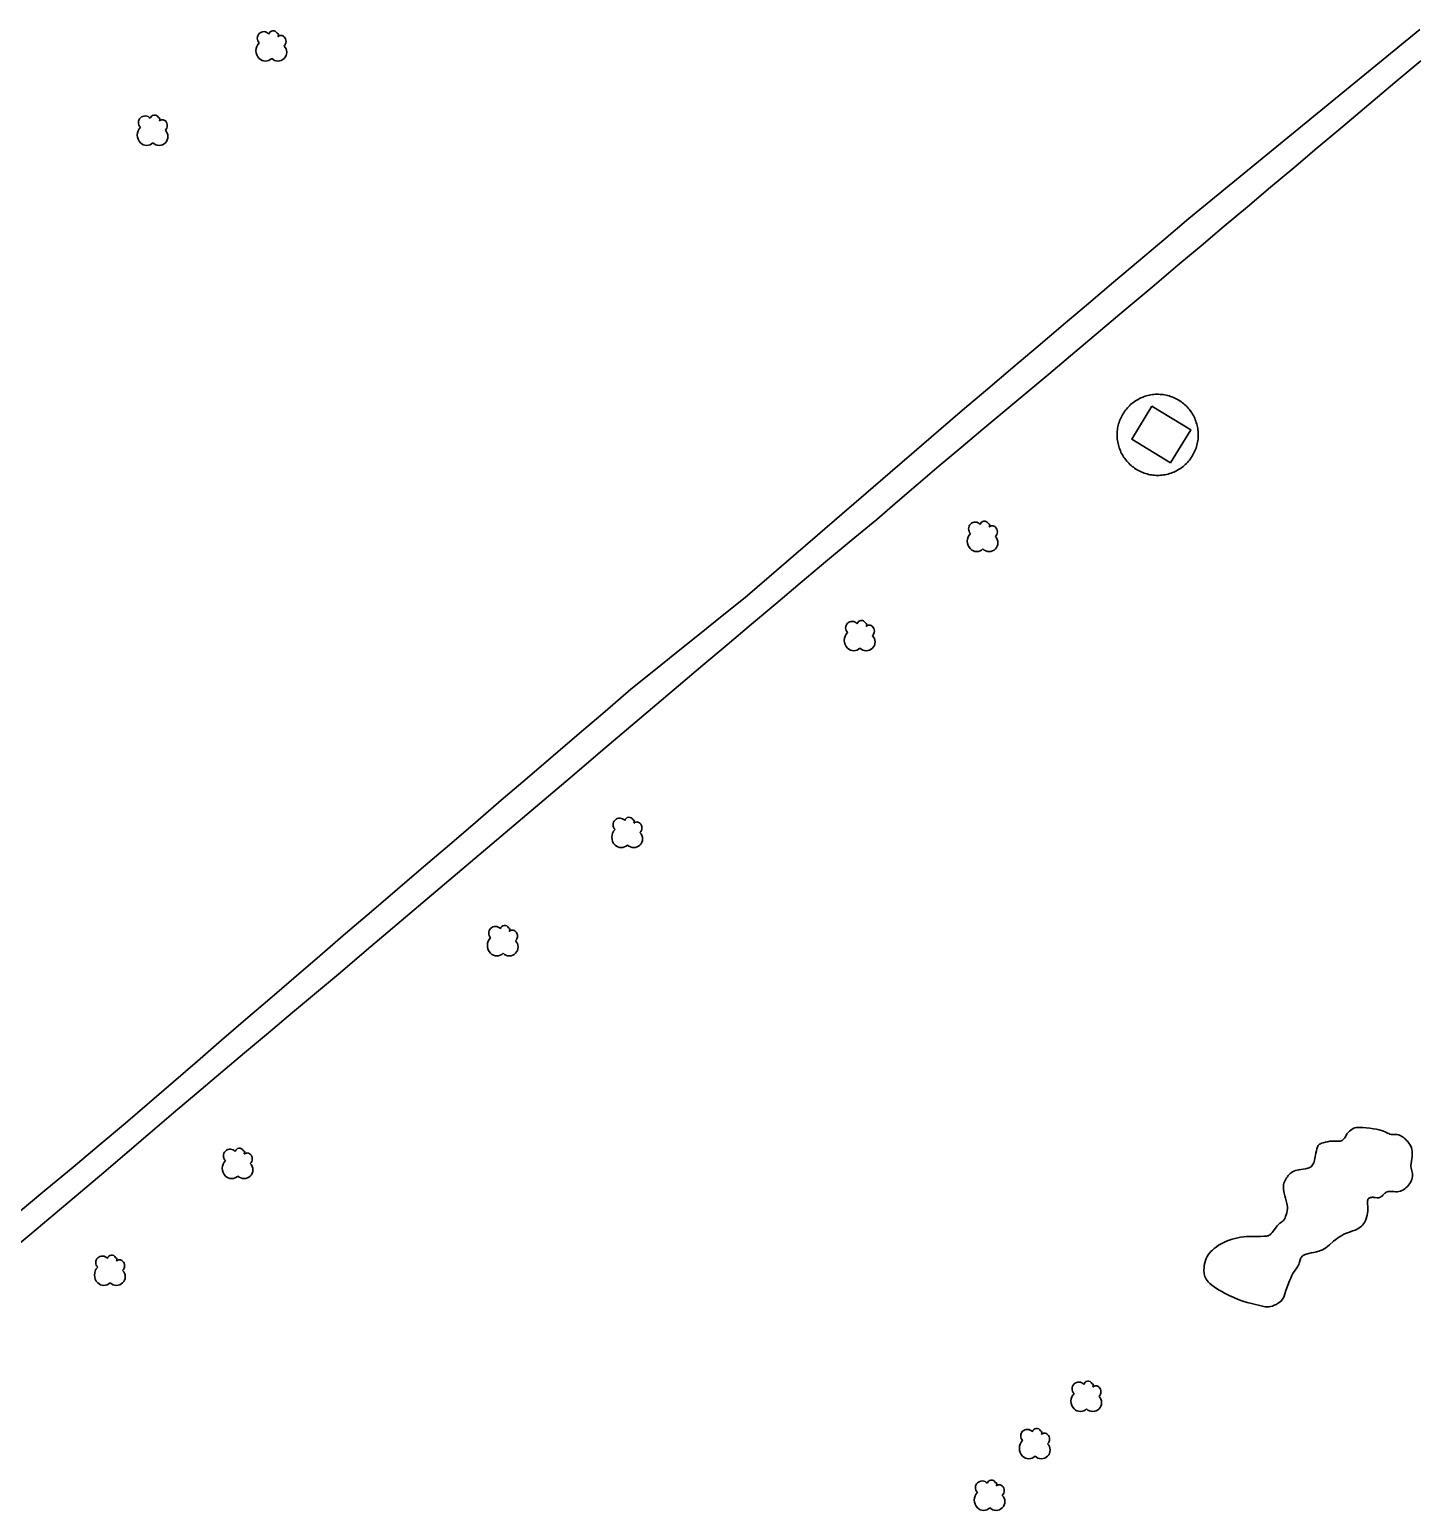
# Model space of a CAD drawing. Header units: feet. Extents: x 3174203 to 3175581, y 1715832 to 1717426.
# Drawn here: x 3174792.6 to 3174985.8, y 1716886.5 to 1717093.2 of the extents above; entities that cross this region are included whole.
import ezdxf

# ---------------------------------------------------------------- set-up
doc = ezdxf.new("R2010")
doc.units = ezdxf.units.FT
doc.header["$MEASUREMENT"] = 0
doc.layers.add('CONCRETE', color=204, linetype='Continuous', lineweight=30)
doc.layers.add('SINGLE_TREE', color=3, linetype='Continuous', lineweight=30)
doc.layers.add('MISCELLANEOUS', color=225, linetype='Continuous', lineweight=30, true_color=0x9c5f7c)
doc.layers.add('TREELINE', color=80, linetype='Continuous', lineweight=30, true_color=0x36ff17)

# ---------------------------------------------------------------- blocks, each defined once
blk = doc.blocks.new('SYM217')
at = {"layer": 'SINGLE_TREE', "ltscale": 0.25}
for centre, radius, start, end in [((-3.999317, 4.740554), 3.690935, 39.734283, 135.000043), ((1.220457, 6.480478), 2.460623, 27.885514, 165.419776), ((-2.259399, -2.219148), 6.151558, 134.999957, 225.000043), ((-3.999321, 4.74055), 3.690935, 134.999957, 225.000043), ((2.960383, 6.480475), 1.230312, 314.999957, 69.295265), ((5.570268, 3.870591), 2.460623, 44.999957, 135.000043), ((4.70031, 3.000626), 3.690935, 314.999957, 45.000043), ((3.830349, -3.08911), 4.921246, 314.999957, 45.000043), ((-3.129355, -3.089116), 4.921246, 224.999957, 315.000043), ((3.830344, -3.089116), 4.921246, 224.999957, 315.000043)]:
    blk.add_arc(centre, radius, start, end, dxfattribs=at)
blk = doc.blocks.new('SYM007')
at = {"layer": 'SINGLE_TREE', "ltscale": 0.25, "xscale": 0.5, "yscale": 0.5, "zscale": 0.5}
blk.add_blockref('SYM217', (0, 0), dxfattribs=at)

msp = doc.modelspace()

# ---------------------------------------------------------------- linework, layer by layer
at = {"layer": 'CONCRETE', "elevation": 5242.542529, "flags": 128}
msp.add_lwpolyline([(3174950.324075, 1717030.959436), (3174950.536842, 1717030.970893), (3174950.749027, 1717030.990344), (3174950.96033, 1717031.017763), (3174951.170452, 1717031.053111), (3174951.379096, 1717031.096338), (3174951.585966, 1717031.147382), (3174951.79077, 1717031.206171), (3174951.993218, 1717031.272623), (3174952.193023, 1717031.346643), (3174952.389902, 1717031.428125), (3174952.583577, 1717031.516956), (3174952.773773, 1717031.613009), (3174952.960222, 1717031.716149), (3174953.142659, 1717031.826228), (3174953.320827, 1717031.943092), (3174953.494472, 1717032.066575), (3174953.66335, 1717032.196503), (3174953.827221, 1717032.33269), (3174953.985854, 1717032.474946), (3174954.139023, 1717032.623067), (3174954.286512, 1717032.776846), (3174954.428113, 1717032.936063), (3174954.563624, 1717033.100494), (3174954.692854, 1717033.269906), (3174954.815621, 1717033.444059), (3174954.93175, 1717033.622706), (3174955.041076, 1717033.805596), (3174955.143447, 1717033.992468), (3174955.238715, 1717034.183058), (3174955.326747, 1717034.377098), (3174955.407418, 1717034.574311), (3174955.480613, 1717034.774419), (3174955.54623, 1717034.977139), (3174955.604175, 1717035.182183), (3174955.654367, 1717035.389262), (3174955.696733, 1717035.598082), (3174955.731215, 1717035.808349), (3174955.757763, 1717036.019763), (3174955.77634, 1717036.232026), (3174955.786919, 1717036.444838), (3174955.789487, 1717036.657898), (3174955.784038, 1717036.870903), (3174955.770581, 1717037.083552), (3174955.749134, 1717037.295545), (3174955.719729, 1717037.506581), (3174955.682406, 1717037.716361), (3174955.637219, 1717037.924589), (3174955.584231, 1717038.130971), (3174955.523518, 1717038.335212), (3174955.455165, 1717038.537026), (3174955.379269, 1717038.736126), (3174955.295938, 1717038.93223), (3174955.20529, 1717039.125061), (3174955.107452, 1717039.314345), (3174955.002564, 1717039.499815), (3174954.890773, 1717039.681209), (3174954.772238, 1717039.85827), (3174954.647127, 1717040.030746), (3174954.515617, 1717040.198394), (3174954.377894, 1717040.360977), (3174954.234153, 1717040.518265), (3174954.084597, 1717040.670034), (3174953.929438, 1717040.81607), (3174953.768896, 1717040.956167), (3174953.603198, 1717041.090126), (3174953.432578, 1717041.217757), (3174953.257278, 1717041.33888), (3174953.077546, 1717041.453323), (3174952.893637, 1717041.560925), (3174952.70581, 1717041.661533), (3174952.514332, 1717041.755004), (3174952.319473, 1717041.841207), (3174952.12151, 1717041.92002), (3174951.920722, 1717041.99133), (3174951.717394, 1717042.055037), (3174951.511814, 1717042.111051), (3174951.304272, 1717042.159292), (3174951.095062, 1717042.199693), (3174950.884481, 1717042.232195), (3174950.672826, 1717042.256754), (3174950.460398, 1717042.273333), (3174950.247496, 1717042.281911), (3174950.034422, 1717042.282474), (3174949.821477, 1717042.275022), (3174949.608964, 1717042.259565), (3174949.397182, 1717042.236125), (3174949.186432, 1717042.204736), (3174948.977012, 1717042.165442), (3174948.769218, 1717042.118298), (3174948.563345, 1717042.063372), (3174948.359683, 1717042.00074), (3174948.158521, 1717041.930492), (3174947.960144, 1717041.852727), (3174947.764832, 1717041.767555), (3174947.572863, 1717041.675097), (3174947.384507, 1717041.575483), (3174947.200031, 1717041.468855), (3174947.019697, 1717041.355363), (3174946.843759, 1717041.235168), (3174946.672467, 1717041.108441), (3174946.506063, 1717040.97536), (3174946.344783, 1717040.836113), (3174946.188855, 1717040.690899), (3174946.038499, 1717040.539922), (3174945.893928, 1717040.383397), (3174945.755348, 1717040.221544), (3174945.622954, 1717040.054593), (3174945.496933, 1717039.88278), (3174945.377464, 1717039.706349), (3174945.264716, 1717039.525549), (3174945.158849, 1717039.340635), (3174945.060012, 1717039.15187), (3174944.968346, 1717038.959521), (3174944.88398, 1717038.76386), (3174944.807033, 1717038.565165), (3174944.737614, 1717038.363715), (3174944.675822, 1717038.159797), (3174944.621745, 1717037.953699), (3174944.575458, 1717037.745712), (3174944.537027, 1717037.536132), (3174944.506506, 1717037.325254), (3174944.48394, 1717037.113378), (3174944.469359, 1717036.900803), (3174944.462784, 1717036.687829), (3174944.464225, 1717036.47476), (3174944.47368, 1717036.261895), (3174944.491135, 1717036.049536), (3174944.516565, 1717035.837984), (3174944.549935, 1717035.627539), (3174944.591198, 1717035.418497), (3174944.640294, 1717035.211156), (3174944.697154, 1717035.005808), (3174944.761699, 1717034.802745), (3174944.833836, 1717034.602252), (3174944.913463, 1717034.404616), (3174945.000468, 1717034.210114), (3174945.094728, 1717034.019022), (3174945.196109, 1717033.831612), (3174945.304468, 1717033.648147), (3174945.419651, 1717033.468888), (3174945.541495, 1717033.294089), (3174945.669829, 1717033.123997), (3174945.804469, 1717032.958852), (3174945.945226, 1717032.798888), (3174946.0919, 1717032.644333), (3174946.244285, 1717032.495404), (3174946.402163, 1717032.352312), (3174946.565312, 1717032.21526), (3174946.733501, 1717032.084442), (3174946.906492, 1717031.960043), (3174947.084039, 1717031.842239), (3174947.265892, 1717031.731196), (3174947.451793, 1717031.627073), (3174947.641479, 1717031.530016), (3174947.834682, 1717031.440163), (3174948.031127, 1717031.357641), (3174948.230538, 1717031.282566), (3174948.432632, 1717031.215046), (3174948.637122, 1717031.155174), (3174948.84372, 1717031.103038), (3174949.052132, 1717031.058709), (3174949.262065, 1717031.022251), (3174949.47322, 1717030.993716), (3174949.685299, 1717030.973143), (3174949.898002, 1717030.960562), (3174950.111028, 1717030.955991)], close=True, dxfattribs=at)
at = {"layer": 'CONCRETE'}
for points in [[(3174986.718887, 1717093.188478, 5241.34696), (3174983.137948, 1717090.259011, 5241.424623), (3174979.55701, 1717087.329545, 5241.506469), (3174975.976071, 1717084.400078, 5241.592509), (3174972.395132, 1717081.470612, 5241.68275), (3174968.814194, 1717078.541145, 5241.777258), (3174965.233255, 1717075.611679, 5241.873358), (3174961.652316, 1717072.682212, 5241.967548), (3174958.071378, 1717069.752746, 5242.059), (3174954.490439, 1717066.82328, 5242.135696), (3174950.978958, 1717063.851901, 5242.209), (3174947.467478, 1717060.880522, 5242.28), (3174943.955997, 1717057.909143, 5242.408), (3174940.444516, 1717054.937764, 5242.521886), (3174936.933035, 1717051.966385, 5242.634613), (3174933.421554, 1717048.995006, 5242.743815), (3174929.910074, 1717046.023627, 5242.851178), (3174926.398593, 1717043.052248, 5242.953602), (3174922.887112, 1717040.080869, 5243.054198), (3174919.512814, 1717037.17094, 5243.144223), (3174916.138517, 1717034.261012, 5243.233), (3174912.764219, 1717031.351084, 5243.407), (3174909.389922, 1717028.441155, 5243.407), (3174906.015624, 1717025.531227, 5243.508785), (3174902.641326, 1717022.621299, 5243.607021), (3174899.267029, 1717019.711371, 5243.704), (3174895.892731, 1717016.801442, 5243.79875), (3174892.518434, 1717013.891514, 5243.893463), (3174889.330318, 1717011.336393, 5243.976184), (3174886.142202, 1717008.781272, 5244.057766), (3174882.954086, 1717006.22615, 5244.142358), (3174879.76597, 1717003.671029, 5244.229891), (3174876.577854, 1717001.115908, 5244.314636), (3174872.95536, 1716998.01421, 5244.408996), (3174869.332865, 1716994.912512, 5244.501818), (3174865.71037, 1716991.810813, 5244.59), (3174862.087876, 1716988.709115, 5244.667), (3174858.465381, 1716985.607417, 5244.936), (3174854.842886, 1716982.505719, 5244.95), (3174851.220392, 1716979.404021, 5245.154), (3174847.597897, 1716976.302323, 5245.114), (3174843.975402, 1716973.200624, 5245.307), (3174840.352908, 1716970.098926, 5245.194), (3174836.730413, 1716966.997228, 5245.212), (3174833.107919, 1716963.89553, 5245.294), (3174829.485424, 1716960.793832, 5245.372645), (3174826.126235, 1716957.896059, 5245.443), (3174822.767046, 1716954.998285, 5245.501), (3174819.407858, 1716952.100512, 5245.645), (3174816.048669, 1716949.202739, 5245.8), (3174812.68948, 1716946.304966, 5245.822), (3174809.330291, 1716943.407193, 5245.841), (3174805.971103, 1716940.50942, 5245.97), (3174802.313934, 1716937.453973, 5246.059205), (3174798.656764, 1716934.398527, 5246.144398), (3174794.999595, 1716931.34308, 5246.225918), (3174791.342426, 1716928.287634, 5246.306238)], [(3174789.05011, 1716921.943156, 5246.316), (3174792.606353, 1716924.925853, 5246.239), (3174796.162595, 1716927.90855, 5246.1595), (3174799.718838, 1716930.891246, 5246.076953), (3174802.962419, 1716933.658717, 5245.997055), (3174806.206, 1716936.426187, 5245.91275), (3174809.44958, 1716939.193658, 5245.82625), (3174812.693161, 1716941.961129, 5245.74325), (3174815.936742, 1716944.728599, 5245.662935), (3174819.28233, 1716947.537505, 5245.583042), (3174822.627917, 1716950.346411, 5245.507046), (3174825.973505, 1716953.155317, 5245.431789), (3174829.319092, 1716955.964223, 5245.360789), (3174832.664679, 1716958.773129, 5245.292097), (3174836.010267, 1716961.582035, 5245.223334), (3174839.641796, 1716964.658551, 5245.147736), (3174843.273325, 1716967.735066, 5245.068462), (3174846.904855, 1716970.811581, 5244.98525), (3174850.536384, 1716973.888097, 5244.9015), (3174854.167913, 1716976.964612, 5244.817), (3174857.799443, 1716980.041127, 5244.7285), (3174861.430972, 1716983.117642, 5244.639), (3174865.062501, 1716986.194158, 5244.554), (3174868.694031, 1716989.270673, 5244.47034), (3174872.32556, 1716992.347188, 5244.383103), (3174875.957089, 1716995.423704, 5244.295221), (3174879.588619, 1716998.500219, 5244.203825), (3174883.220148, 1717001.576734, 5244.109099), (3174886.614714, 1717004.444363, 5244.017586), (3174890.009279, 1717007.311992, 5243.922421), (3174893.403845, 1717010.17962, 5243.823568), (3174896.798411, 1717013.047249, 5243.726095), (3174900.192976, 1717015.914877, 5243.631693), (3174903.757612, 1717018.884269, 5243.535187), (3174907.322248, 1717021.853661, 5243.435049), (3174910.886884, 1717024.823052, 5243.334243), (3174913.788396, 1717027.306549, 5243.248149), (3174916.689908, 1717029.790046, 5243.15825), (3174919.59142, 1717032.273543, 5243.071703), (3174922.661614, 1717034.840929, 5242.98486), (3174925.731808, 1717037.408316, 5242.901628), (3174928.802001, 1717039.975702, 5242.819044), (3174931.872195, 1717042.543088, 5242.74), (3174934.942389, 1717045.110474, 5242.665057), (3174938.542696, 1717048.146005, 5242.573978), (3174942.143002, 1717051.181536, 5242.482353), (3174945.743309, 1717054.217067, 5242.38775), (3174949.343616, 1717057.252598, 5242.289), (3174952.943923, 1717060.288129, 5242.192255), (3174956.1807, 1717063.010328, 5242.109125), (3174959.417476, 1717065.732528, 5242.03), (3174962.654253, 1717068.454728, 5241.949681), (3174965.89103, 1717071.176927, 5241.868736), (3174969.127807, 1717073.899127, 5241.783921), (3174972.364584, 1717076.621327, 5241.702139), (3174975.986761, 1717079.677238, 5241.615), (3174979.608938, 1717082.733149, 5241.529), (3174983.231115, 1717085.789059, 5241.445563), (3174986.853291, 1717088.84497, 5241.365125)]]:
    msp.add_polyline3d(points, dxfattribs=at)
at = {"layer": 'MISCELLANEOUS'}
msp.add_3dface([(3174949.333766, 1717040.636336, 5242.542529), (3174954.73713, 1717037.339353, 5242.542529), (3174951.914578, 1717032.713526, 5242.542529), (3174946.511214, 1717036.01051, 5242.542529)], dxfattribs=at)
at = {"layer": 'TREELINE'}
msp.add_polyline3d([(3174967.997336, 1716927.508683, 5243.156859), (3174967.913208, 1716927.305, 5243.1677), (3174967.824335, 1716927.1371, 5243.178352), (3174967.729623, 1716926.998776, 5243.186154), (3174967.627975, 1716926.88382, 5243.193183), (3174967.518298, 1716926.786026, 5243.199814), (3174967.420042, 1716926.712547, 5243.205275), (3174967.203546, 1716926.559296, 5243.218015), (3174967.084818, 1716926.464966, 5243.224335), (3174966.958779, 1716926.349128, 5243.231353), (3174966.825184, 1716926.204504, 5243.240062), (3174966.655278, 1716925.98859, 5243.250547), (3174966.297448, 1716925.491773, 5243.272725), (3174966.117363, 1716925.256278, 5243.282668), (3174965.941721, 1716925.059663, 5243.290646), (3174965.820282, 1716924.953515, 5243.295606), (3174965.699309, 1716924.874527, 5243.299969), (3174965.574999, 1716924.818438, 5243.30402), (3174965.44355, 1716924.780987, 5243.306978), (3174965.30116, 1716924.757915, 5243.310994), (3174965.144029, 1716924.744961, 5243.315299), (3174964.968353, 1716924.737864, 5243.319998), (3174964.482034, 1716924.728365, 5243.332425), (3174963.360699, 1716924.716129, 5243.348679), (3174962.952267, 1716924.706892, 5243.353652), (3174962.550354, 1716924.687875, 5243.357812), (3174962.138664, 1716924.652557, 5243.362439), (3174961.700904, 1716924.594419, 5243.366694), (3174961.323861, 1716924.527547, 5243.367551), (3174960.928673, 1716924.441272, 5243.368339), (3174960.524309, 1716924.334966, 5243.368166), (3174960.119736, 1716924.208005, 5243.37079), (3174959.723923, 1716924.059761, 5243.37316), (3174959.344482, 1716923.890027, 5243.375314), (3174958.983602, 1716923.700263, 5243.377866), (3174958.642119, 1716923.492346, 5243.380078), (3174958.320866, 1716923.268155, 5243.381863), (3174958.020678, 1716923.029567, 5243.38362), (3174957.787415, 1716922.820941, 5243.384709), (3174957.57105, 1716922.603741, 5243.386106), (3174957.373271, 1716922.378089, 5243.387543), (3174957.195769, 1716922.144106, 5243.388849), (3174957.040234, 1716921.901912, 5243.389213), (3174956.908355, 1716921.651629, 5243.390254), (3174956.782732, 1716921.341127, 5243.391081), (3174956.690687, 1716921.021446, 5243.39218), (3174956.629301, 1716920.694878, 5243.392239), (3174956.595653, 1716920.363721, 5243.392184), (3174956.586824, 1716920.030269, 5243.39185), (3174956.592075, 1716919.844811, 5243.391335), (3174956.606624, 1716919.659389, 5243.390637), (3174956.63301, 1716919.474038, 5243.389745), (3174956.673772, 1716919.288795, 5243.388628), (3174956.731449, 1716919.103695, 5243.387284), (3174956.808581, 1716918.918773, 5243.385702), (3174956.907705, 1716918.734067, 5243.384589), (3174957.031362, 1716918.54961, 5243.382388), (3174957.182091, 1716918.36544, 5243.379652), (3174957.417621, 1716918.129357, 5243.375893), (3174957.694726, 1716917.89525, 5243.371528), (3174958.006034, 1716917.664565, 5243.366718), (3174958.344173, 1716917.438746, 5243.35967), (3174958.701768, 1716917.219239, 5243.354217), (3174959.071449, 1716917.007487, 5243.34853), (3174959.445842, 1716916.804936, 5243.342602), (3174960.096983, 1716916.475801, 5243.333561), (3174960.741199, 1716916.180082, 5243.320293), (3174961.379712, 1716915.918594, 5243.306897), (3174962.013745, 1716915.692152, 5243.294561), (3174962.641192, 1716915.500417, 5243.280624), (3174963.246642, 1716915.338431, 5243.258111), (3174964.751578, 1716914.974046, 5243.209059), (3174964.948775, 1716914.931707, 5243.205427), (3174965.137266, 1716914.899403, 5243.201891), (3174965.320664, 1716914.879528, 5243.198762), (3174965.502586, 1716914.874477, 5243.192747), (3174965.686647, 1716914.886643, 5243.189572), (3174965.876461, 1716914.91842, 5243.183672), (3174966.141567, 1716914.993282, 5243.17853), (3174966.412828, 1716915.10002, 5243.171216), (3174966.679745, 1716915.231391, 5243.164044), (3174966.931816, 1716915.380148, 5243.157346), (3174967.158541, 1716915.539048, 5243.152459), (3174967.34942, 1716915.700846, 5243.145903), (3174967.478656, 1716915.837485, 5243.141766), (3174967.579921, 1716915.973212, 5243.137819), (3174967.659297, 1716916.110308, 5243.13334), (3174967.722863, 1716916.251053, 5243.129884), (3174967.776701, 1716916.39773, 5243.126587), (3174967.879512, 1716916.718, 5243.119246), (3174968.0303, 1716917.149139, 5243.110611), (3174968.552242, 1716918.520024, 5243.084648), (3174968.704521, 1716918.900098, 5243.077083), (3174968.86902, 1716919.267132, 5243.069875), (3174969.052665, 1716919.612975, 5243.06348), (3174969.21562, 1716919.870341, 5243.058568), (3174969.548205, 1716920.346264, 5243.049866), (3174969.696144, 1716920.573585, 5243.046122), (3174969.817387, 1716920.799654, 5243.042801), (3174969.883284, 1716920.962121, 5243.040864), (3174969.935957, 1716921.123751, 5243.039021), (3174970.02534, 1716921.43477, 5243.035083), (3174970.073908, 1716921.579292, 5243.033709), (3174970.132964, 1716921.713244, 5243.031557), (3174970.208438, 1716921.834195, 5243.030364), (3174970.304915, 1716921.940368, 5243.028341), (3174970.42161, 1716922.032627, 5243.026913), (3174970.556394, 1716922.112492, 5243.025306), (3174970.707139, 1716922.181483, 5243.022804), (3174970.871718, 1716922.241122, 5243.020846), (3174971.048001, 1716922.292929, 5243.018717), (3174971.233861, 1716922.338425, 5243.016453), (3174971.575789, 1716922.407957, 5243.012072), (3174971.929301, 1716922.474127, 5243.007062), (3174972.283169, 1716922.548243, 5243.001933), (3174972.626166, 1716922.641615, 5242.997271), (3174972.886537, 1716922.736723, 5242.993189), (3174973.135084, 1716922.85087, 5242.989443), (3174973.37413, 1716922.983535, 5242.985606), (3174973.605993, 1716923.134195, 5242.981067), (3174973.832993, 1716923.30233, 5242.97646), (3174974.113735, 1716923.534867, 5242.970245), (3174974.688456, 1716924.041508, 5242.957051), (3174974.995013, 1716924.296662, 5242.950044), (3174975.255053, 1716924.493521, 5242.944845), (3174975.530944, 1716924.681199, 5242.938707), (3174975.82498, 1716924.857818, 5242.932656), (3174976.139454, 1716925.021502, 5242.926514), (3174976.476662, 1716925.170371, 5242.920486), (3174976.77504, 1716925.282845, 5242.914416), (3174977.389658, 1716925.494752, 5242.902617), (3174977.68876, 1716925.605052, 5242.898222), (3174977.970964, 1716925.725495, 5242.893244), (3174978.227702, 1716925.861514, 5242.889203), (3174978.422239, 1716925.993883, 5242.884547), (3174978.593817, 1716926.140703, 5242.881216), (3174978.744484, 1716926.300989, 5242.879249), (3174978.876287, 1716926.473755, 5242.876017), (3174978.991274, 1716926.658017, 5242.872841), (3174979.091492, 1716926.852791, 5242.869251), (3174979.178988, 1716927.05709, 5242.867096), (3174979.282904, 1716927.356885, 5242.862383), (3174979.364881, 1716927.668603, 5242.857745), (3174979.423904, 1716927.987424, 5242.85381), (3174979.458955, 1716928.30853, 5242.851529), (3174979.469018, 1716928.627104, 5242.848321), (3174979.46292, 1716928.822582, 5242.847312), (3174979.426416, 1716929.36787, 5242.844229), (3174979.422425, 1716929.527944, 5242.842597), (3174979.429645, 1716929.673187, 5242.842528), (3174979.452351, 1716929.801209, 5242.841733), (3174979.494816, 1716929.909616, 5242.841998), (3174979.559898, 1716929.996782, 5242.840922), (3174979.644787, 1716930.064132, 5242.841333), (3174979.745257, 1716930.113857, 5242.841088), (3174979.857082, 1716930.148147, 5242.840909), (3174979.976035, 1716930.169194, 5242.84074), (3174980.09789, 1716930.179186, 5242.83989), (3174980.218422, 1716930.180315, 5242.839751), (3174980.333404, 1716930.174772, 5242.83968), (3174980.499001, 1716930.157176, 5242.838797), (3174980.775135, 1716930.115933, 5242.838511), (3174980.895683, 1716930.106475, 5242.83857), (3174981.011226, 1716930.113916, 5242.837701), (3174981.125934, 1716930.143892, 5242.837816), (3174981.240642, 1716930.196193, 5242.836995), (3174981.355351, 1716930.26915, 5242.837194), (3174981.470059, 1716930.361093, 5242.836498), (3174981.584767, 1716930.470355, 5242.835946), (3174981.751981, 1716930.647902, 5242.836544), (3174981.841858, 1716930.737246, 5242.836092), (3174981.93926, 1716930.820887, 5242.836542), (3174982.046694, 1716930.894264, 5242.83626), (3174982.16667, 1716930.952813, 5242.836122), (3174982.301694, 1716930.991972, 5242.836046), (3174982.480162, 1716931.009963, 5242.836016), (3174982.67794, 1716931.005495, 5242.836431), (3174983.113085, 1716930.969755, 5242.838206), (3174983.341279, 1716930.958767, 5242.839022), (3174983.570438, 1716930.965891, 5242.8393), (3174983.796399, 1716930.999116, 5242.839734), (3174984.016687, 1716931.057818, 5242.839603), (3174984.229251, 1716931.13922, 5242.840646), (3174984.432038, 1716931.240545, 5242.840475), (3174984.622997, 1716931.359016, 5242.84021), (3174984.800077, 1716931.491855, 5242.841264), (3174984.991987, 1716931.666562, 5242.841408), (3174985.161165, 1716931.854622, 5242.839191), (3174985.307817, 1716932.052698, 5242.837016), (3174985.432154, 1716932.25745, 5242.836715), (3174985.534384, 1716932.46554, 5242.835575), (3174985.614575, 1716932.674048, 5242.836352), (3174985.672242, 1716932.881721, 5242.837496), (3174985.706759, 1716933.087725, 5242.838104), (3174985.7175, 1716933.291226, 5242.841708), (3174985.703839, 1716933.491387, 5242.842523), (3174985.667098, 1716933.687828, 5242.843575), (3174985.562748, 1716934.075703, 5242.850436), (3174985.517247, 1716934.270892, 5242.856228), (3174985.490934, 1716934.46942, 5242.86109), (3174985.491698, 1716934.673441, 5242.86598), (3174985.514779, 1716934.886227, 5242.874933), (3174985.638664, 1716935.612631, 5242.892235), (3174985.667289, 1716935.845869, 5242.897406), (3174985.685172, 1716936.090458, 5242.905073), (3174985.688089, 1716936.341808, 5242.909073), (3174985.671815, 1716936.595332, 5242.913436), (3174985.632126, 1716936.84644, 5242.920363), (3174985.564799, 1716937.090546, 5242.927606), (3174985.467318, 1716937.323704, 5242.935255), (3174985.344008, 1716937.544546, 5242.943273), (3174985.200904, 1716937.752348, 5242.950919), (3174985.044041, 1716937.946384, 5242.959208), (3174984.879454, 1716938.125932, 5242.970457), (3174984.713176, 1716938.290265, 5242.977762), (3174984.549997, 1716938.43858, 5242.985724), (3174984.389714, 1716938.569749, 5242.993513), (3174984.23088, 1716938.682565, 5243.000042), (3174984.072046, 1716938.77582, 5243.00751), (3174983.911763, 1716938.848307, 5243.01368), (3174983.748584, 1716938.898819, 5243.019699), (3174983.547879, 1716938.931055, 5243.026309), (3174983.344254, 1716938.9418, 5243.034046), (3174982.941593, 1716938.94639, 5243.048258), (3174982.749231, 1716938.964021, 5243.055665), (3174982.566184, 1716939.004742, 5243.062816), (3174982.390228, 1716939.065493, 5243.066393), (3174982.218027, 1716939.140223, 5243.071003), (3174981.871538, 1716939.307419, 5243.083156), (3174981.641864, 1716939.408482, 5243.091834), (3174981.383267, 1716939.503025, 5243.101039), (3174981.076605, 1716939.591048, 5243.109287), (3174980.70273, 1716939.672551, 5243.123775), (3174980.252546, 1716939.747126, 5243.138743), (3174979.757146, 1716939.812735, 5243.154817), (3174979.257674, 1716939.866935, 5243.168245), (3174978.795269, 1716939.907279, 5243.181363), (3174978.524958, 1716939.92493, 5243.188481), (3174978.283885, 1716939.932572, 5243.195496), (3174978.066529, 1716939.927442, 5243.202455), (3174977.867368, 1716939.906775, 5243.207651), (3174977.680879, 1716939.867809, 5243.214592), (3174977.501542, 1716939.807777, 5243.219814), (3174977.290348, 1716939.705484, 5243.227956), (3174977.086037, 1716939.572744, 5243.234272), (3174976.893144, 1716939.413425, 5243.242562), (3174976.716207, 1716939.231393, 5243.251166), (3174976.55976, 1716939.030513, 5243.260112), (3174976.473673, 1716938.897566, 5243.265291), (3174976.241352, 1716938.500347, 5243.278462), (3174976.161655, 1716938.380725, 5243.286935), (3174976.075376, 1716938.273618, 5243.29259), (3174975.979245, 1716938.182698, 5243.298401), (3174975.86999, 1716938.111639, 5243.304403), (3174975.745107, 1716938.062788, 5243.306598), (3174975.605165, 1716938.033192, 5243.312926), (3174975.4515, 1716938.018573, 5243.3195), (3174975.28545, 1716938.01465, 5243.322104), (3174974.72635, 1716938.024278, 5243.337851), (3174974.524122, 1716938.020356, 5243.344326), (3174974.190833, 1716937.993884, 5243.352374), (3174973.85791, 1716937.945504, 5243.363365), (3174973.540316, 1716937.880693, 5243.370396), (3174973.253015, 1716937.804928, 5243.379696), (3174973.010971, 1716937.723686, 5243.38509), (3174972.852067, 1716937.654554, 5243.386719), (3174972.728224, 1716937.581408, 5243.390669), (3174972.632684, 1716937.500233, 5243.391721), (3174972.558688, 1716937.407013, 5243.395268), (3174972.499477, 1716937.297734, 5243.396209), (3174972.448292, 1716937.168381, 5243.399741), (3174972.375344, 1716936.931259, 5243.403852), (3174972.303821, 1716936.646356, 5243.407894), (3174972.232298, 1716936.320091, 5243.414095), (3174972.081054, 1716935.573306, 5243.422807), (3174972.035713, 1716935.379626, 5243.424793), (3174971.983512, 1716935.190583, 5243.42653), (3174971.922399, 1716935.010097, 5243.428016), (3174971.850327, 1716934.842091, 5243.429324), (3174971.765245, 1716934.690487, 5243.428568), (3174971.665104, 1716934.559208, 5243.429657), (3174971.548478, 1716934.450988, 5243.428705), (3174971.416437, 1716934.363806, 5243.427641), (3174971.270673, 1716934.294452, 5243.426439), (3174971.11288, 1716934.239718, 5243.42636), (3174970.94475, 1716934.196394, 5243.426049), (3174970.767977, 1716934.161272, 5243.424222), (3174970.138295, 1716934.063033, 5243.420072), (3174969.88047, 1716934.01799, 5243.417394), (3174969.627293, 1716933.964918, 5243.414292), (3174969.384254, 1716933.901069, 5243.410835), (3174969.156845, 1716933.823697, 5243.407117), (3174968.950557, 1716933.730054, 5243.403218), (3174968.769369, 1716933.618416, 5243.399213), (3174968.611204, 1716933.491141, 5243.39442), (3174968.47247, 1716933.35161, 5243.390147), (3174968.349578, 1716933.203205, 5243.385622), (3174968.238936, 1716933.049306, 5243.380839), (3174968.136954, 1716932.893294, 5243.375848), (3174968.022593, 1716932.707076, 5243.369618), (3174967.919182, 1716932.522685, 5243.36329), (3174967.830369, 1716932.340119, 5243.356956), (3174967.759806, 1716932.159378, 5243.350636), (3174967.711142, 1716931.980464, 5243.344322), (3174967.686619, 1716931.803042, 5243.337951), (3174967.682848, 1716931.625448, 5243.331268), (3174967.695031, 1716931.445687, 5243.324366), (3174967.718372, 1716931.26176, 5243.316994), (3174967.803899, 1716930.738619, 5243.294108), (3174967.87314, 1716930.390957, 5243.277404), (3174967.964867, 1716930.036741, 5243.258879), (3174968.136258, 1716929.493739, 5243.226575), (3174968.185207, 1716929.300549, 5243.215301), (3174968.221509, 1716929.096643, 5243.201832), (3174968.240029, 1716928.879248, 5243.188708), (3174968.234009, 1716928.599643, 5243.169873), (3174968.20086, 1716928.309703, 5243.151059), (3174968.146452, 1716928.022508, 5243.130407), (3174968.076654, 1716927.751141, 5243.1107), (3174967.997336, 1716927.508683, 5243.092624)], dxfattribs=at)

# ---------------------------------------------------------------- block references
at = {"layer": 'SINGLE_TREE', "ltscale": 0.25, "xscale": 0.5, "yscale": 0.5, "zscale": 0.5}
for p in [(3174826.3115, 1717090.7956, 5246.3781), (3174809.7244, 1717079.0312, 5246.7074), (3174925.6393, 1717022.3271, 5243.6147), (3174908.4667, 1717008.4766, 5244.1692), (3174876.002, 1716980.9978, 5244.9817), (3174858.63, 1716965.8894, 5245.394), (3174821.5921, 1716934.7909, 5246.3351), (3174803.7559, 1716919.8754, 5246.7462), (3174940.1062, 1716902.2795, 5243.719), (3174932.9233, 1716895.6792, 5244.1013), (3174926.6032, 1716888.4756, 5244.3414)]:
    msp.add_blockref('SYM007', p, dxfattribs=at)

doc.saveas('drawing.dxf')
